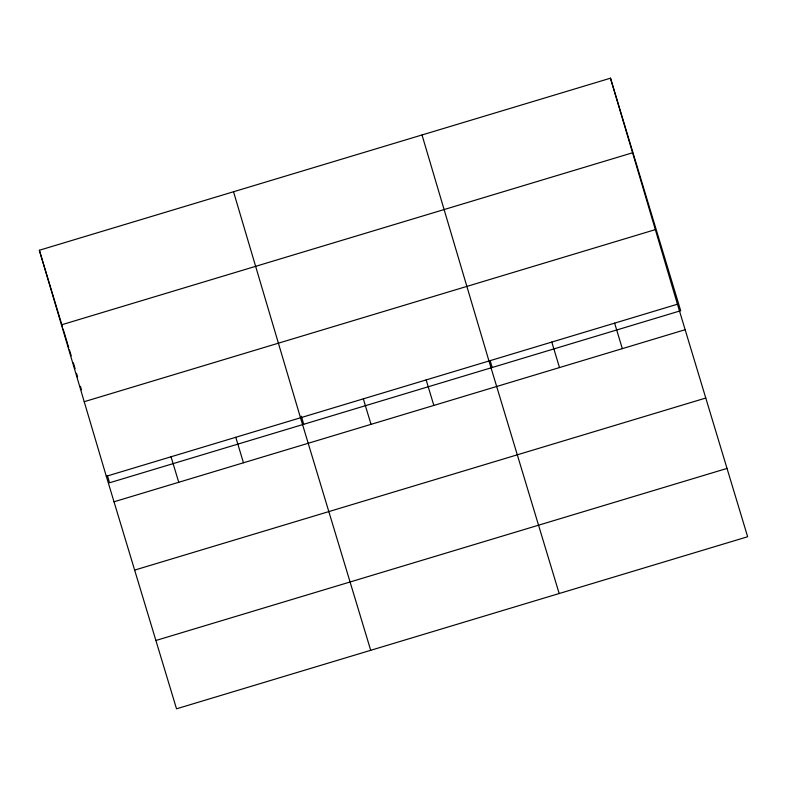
<?xml version="1.0" encoding="UTF-8"?>
<svg xmlns="http://www.w3.org/2000/svg" width="787" height="787" viewBox="0 0 787 787"><rect width="100%" height="100%" fill="white"/><g stroke="black" fill="none" stroke-linecap="round" stroke-linejoin="round"><path stroke-width="1.18" d="M610.476 78.188L677.45 304.215L747.65 536.744L176.524 708.812L106.314 476.283L39.35 250.256L610.476 78.188L680.686 310.717L109.55 482.785L107.455 475.83M61.445 324.844L632.581 152.776M84.219 401.695L655.345 229.627M106.314 476.283L677.45 304.215M114.017 501.781L685.143 329.714M134.646 570.103L705.772 398.035M155.895 640.49L727.021 468.422M614.627 323.142L622.32 348.641M551.795 342.07L559.498 367.568M490.114 360.544L492.209 367.499M559.173 593.526L488.973 360.997L422.009 134.97M426.151 379.924L433.844 405.423M363.328 398.852L371.021 424.35M301.293 416.175L303.733 424.282M370.707 650.308L300.506 417.779L233.532 191.753M235.775 437.287L243.468 462.776M171.045 456.785L178.747 482.283M39.35 250.256L62.429 326.703M63.127 329.015L67.328 342.916M67.672 344.076L68.735 347.588M69.443 349.94L71.214 355.803M73.339 362.846L75.109 368.709M76.526 373.402L77.588 376.924M80.422 386.309L81.484 389.821"/></g></svg>
